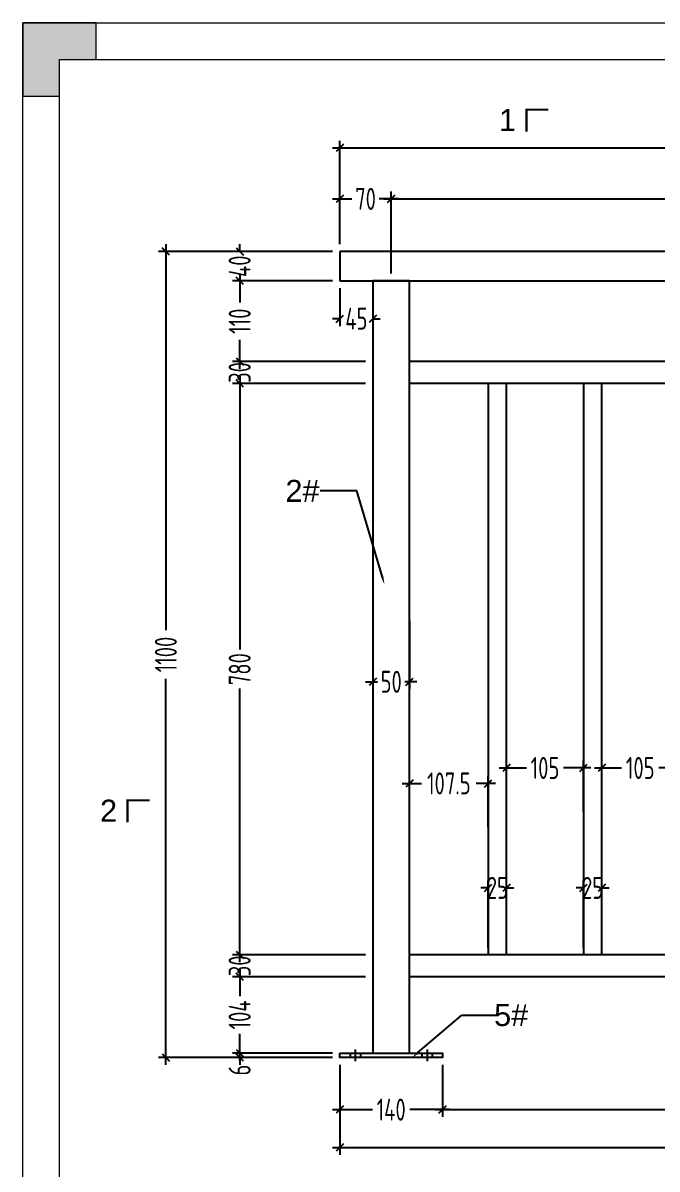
# Model space of a CAD drawing. Header units: millimetres. Extents: x 136606 to 1229059, y 82794 to 127566.
# Drawn here: x 959247 to 960112, y 125791 to 127355 of the extents above; entities that cross this region are included whole.
import ezdxf
from ezdxf import colors
from ezdxf.entities.mleader import LeaderData, LeaderLine
from ezdxf.math import Vec2, Vec3

# ---------------------------------------------------------------- set-up
doc = ezdxf.new("R2010")
doc.units = ezdxf.units.MM
for name, color, linetype in [('HR-dimension', 9, 'Continuous'), ('方管', 100, 'Continuous'), ('标注', 9, 'Continuous')]:
    doc.layers.add(name, color=color, linetype=linetype)
doc.layers.add('图框', color=7, linetype='Continuous', lineweight=13)
doc.layers.add('文本', color=3, linetype='Continuous', lineweight=13)
doc.styles.add('Arial', font='arial.ttf')
doc.styles.add('hztxt', font='ros1.shx', dxfattribs={"width": 0.8, "bigfont": 'hztxt.shx'})
doc.dimstyles.new('DIM-10', dxfattribs={"dimscale": 10, "dimtxt": 3, "dimasz": 1, "dimexe": 1, "dimexo": 1, "dimgap": 0.5, "dimtad": 0, "dimdec": 3, "dimrnd": 0.0005, "dimzin": 9, "dimdsep": 46, "dimtxsty": 'hztxt', "dimblk": 'OBLIQUE', "dimcen": 0, "dimdle": 1, "dimclrd": 9, "dimclre": 9, "dimclrt": 2, "dimazin": 2, "dimtfac": 1, "dimtdec": 3, "dimtix": 1, "dimtofl": 0, "dimtmove": 2, "dimatfit": 3, "dimldrblk": 'OBLIQUE', "dimfxl": 1, "dimarcsym": 2})

# ---------------------------------------------------------------- blocks, each defined once
blk = doc.blocks.new('_Oblique')
at = {"color": 0, "linetype": 'ByBlock', "lineweight": -2}
blk.add_line((-0.5, -0.5), (0.5, 0.5), dxfattribs=at)
blk = doc.blocks.new('*D716')
at = {"layer": 'Defpoints', "color": 0, "ltscale": 1.5, "transparency": 16777216}
for p in [(959749.5, 127115.1), (959679.5, 127043.2), (959749.5, 127003.2)]:
    blk.add_point(p, dxfattribs=at)
at = {"layer": 'HR-dimension', "color": 9, "lineweight": -2, "ltscale": 1.5, "transparency": 16777216}
for p, q in [((959679.5, 127053.2), (959679.5, 127125.1)), ((959749.5, 127013.2), (959749.5, 127125.1)), ((959669.5, 127115.1), (959695.9, 127115.1)), ((959759.5, 127115.1), (959733.1, 127115.1))]:
    blk.add_line(p, q, dxfattribs=at)
at = {"layer": 'HR-dimension', "color": 9, "lineweight": -2, "ltscale": 1.5, "transparency": 16777216, "xscale": 10, "yscale": 10, "zscale": 10, "rotation": 180}
blk.add_blockref('_Oblique', (959679.5, 127115.1), dxfattribs=at)
at = {"layer": 'HR-dimension', "color": 9, "lineweight": -2, "ltscale": 1.5, "transparency": 16777216, "xscale": 10, "yscale": 10, "zscale": 10}
blk.add_blockref('_Oblique', (959749.5, 127115.1), dxfattribs=at)
at = {"layer": 'HR-dimension', "color": 2, "ltscale": 1.5, "transparency": 16777216, "insert": (959714.5, 127115.1), "char_height": 30, "attachment_point": 5, "style": 'hztxt'}
blk.add_mtext('70', dxfattribs=at)
blk = doc.blocks.new('*D717')
at = {"layer": 'Defpoints', "color": 0, "ltscale": 1.5, "transparency": 16777216}
for p in [(960949.5, 127115.1), (959749.5, 127003.2), (960949.5, 127003.2)]:
    blk.add_point(p, dxfattribs=at)
at = {"layer": 'HR-dimension', "color": 9, "lineweight": -2, "ltscale": 1.5, "transparency": 16777216}
for p, q in [((959749.5, 127013.2), (959749.5, 127125.1)), ((960949.5, 127013.2), (960949.5, 127125.1)), ((959739.5, 127115.1), (960316.1, 127115.1)), ((960959.5, 127115.1), (960382.9, 127115.1))]:
    blk.add_line(p, q, dxfattribs=at)
at = {"layer": 'HR-dimension', "color": 9, "lineweight": -2, "ltscale": 1.5, "transparency": 16777216, "xscale": 10, "yscale": 10, "zscale": 10, "rotation": 180}
blk.add_blockref('_Oblique', (959749.5, 127115.1), dxfattribs=at)
at = {"layer": 'HR-dimension', "color": 9, "lineweight": -2, "ltscale": 1.5, "transparency": 16777216, "xscale": 10, "yscale": 10, "zscale": 10}
blk.add_blockref('_Oblique', (960949.5, 127115.1), dxfattribs=at)
at = {"layer": 'HR-dimension', "color": 2, "ltscale": 1.5, "transparency": 16777216, "insert": (960349.5, 127115.1), "char_height": 30, "attachment_point": 5, "style": 'hztxt'}
blk.add_mtext('1200', dxfattribs=at)
blk = doc.blocks.new('*D720')
at = {"layer": 'Defpoints', "color": 0, "ltscale": 1.5, "transparency": 16777216}
for p in [(959679.5, 127184.6), (959679.5, 127043.2), (962219.5, 127043.2)]:
    blk.add_point(p, dxfattribs=at)
at = {"layer": 'HR-dimension', "color": 9, "lineweight": -2, "ltscale": 1.5, "transparency": 16777216}
for p, q in [((959669.5, 127184.6), (960914.9, 127184.6)), ((959679.5, 127053.2), (959679.5, 127194.6)), ((962229.5, 127184.6), (960984.1, 127184.6)), ((962219.5, 127053.2), (962219.5, 127194.6))]:
    blk.add_line(p, q, dxfattribs=at)
at = {"layer": 'HR-dimension', "color": 9, "lineweight": -2, "ltscale": 1.5, "transparency": 16777216, "xscale": 10, "yscale": 10, "zscale": 10, "rotation": 180}
blk.add_blockref('_Oblique', (959679.5, 127184.6), dxfattribs=at)
at = {"layer": 'HR-dimension', "color": 9, "lineweight": -2, "ltscale": 1.5, "transparency": 16777216, "xscale": 10, "yscale": 10, "zscale": 10}
blk.add_blockref('_Oblique', (962219.5, 127184.6), dxfattribs=at)
at = {"layer": 'HR-dimension', "color": 2, "ltscale": 1.5, "transparency": 16777216, "insert": (960949.5, 127184.6), "char_height": 30, "attachment_point": 5, "style": 'hztxt'}
blk.add_mtext('2540', dxfattribs=at)
blk = doc.blocks.new('*D721')
at = {"layer": 'Defpoints', "color": 0, "ltscale": 1.5, "transparency": 16777216}
for p in [(959907, 126174.6), (959882, 126083.2), (959907, 126083.2)]:
    blk.add_point(p, dxfattribs=at)
at = {"layer": 'HR-dimension', "color": 9, "lineweight": -2, "ltscale": 1.5, "transparency": 16777216}
for p, q in [((959882, 126093.2), (959882, 126184.6)), ((959907, 126093.2), (959907, 126184.6)), ((959882, 126174.6), (959872, 126174.6)), ((959907, 126174.6), (959917, 126174.6))]:
    blk.add_line(p, q, dxfattribs=at)
at = {"layer": 'HR-dimension', "color": 9, "lineweight": -2, "ltscale": 1.5, "transparency": 16777216, "xscale": 10, "yscale": 10, "zscale": 10}
blk.add_blockref('_Oblique', (959882, 126174.6), dxfattribs=at)
at = {"layer": 'HR-dimension', "color": 9, "lineweight": -2, "ltscale": 1.5, "transparency": 16777216, "xscale": 10, "yscale": 10, "zscale": 10, "rotation": 180}
blk.add_blockref('_Oblique', (959907, 126174.6), dxfattribs=at)
at = {"layer": 'HR-dimension', "color": 2, "ltscale": 1.5, "transparency": 16777216, "insert": (959894.5, 126174.6), "char_height": 30, "attachment_point": 5, "style": 'hztxt'}
blk.add_mtext('25', dxfattribs=at)
blk = doc.blocks.new('*D779')
at = {"layer": 'Defpoints', "color": 0, "transparency": 16777216}
for p in [(959724.5, 126549.1), (959774.5, 126549.1), (959724.5, 126455.9)]:
    blk.add_point(p, dxfattribs=at)
at = {"layer": '标注', "color": 9, "lineweight": -2, "transparency": 16777216}
for p, q in [((959724.5, 126539.1), (959724.5, 126445.9)), ((959774.5, 126539.1), (959774.5, 126445.9)), ((959714.5, 126455.9), (959730.9, 126455.9)), ((959784.5, 126455.9), (959768.1, 126455.9))]:
    blk.add_line(p, q, dxfattribs=at)
at = {"layer": '标注', "color": 9, "lineweight": -2, "transparency": 16777216, "xscale": 10, "yscale": 10, "zscale": 10, "rotation": 180}
blk.add_blockref('_Oblique', (959724.5, 126455.9), dxfattribs=at)
at = {"layer": '标注', "color": 9, "lineweight": -2, "transparency": 16777216, "xscale": 10, "yscale": 10, "zscale": 10}
blk.add_blockref('_Oblique', (959774.5, 126455.9), dxfattribs=at)
at = {"layer": '标注', "color": 2, "transparency": 16777216, "insert": (959749.5, 126455.9), "char_height": 30, "attachment_point": 5, "style": 'hztxt'}
blk.add_mtext('50', dxfattribs=at)
blk = doc.blocks.new('*D782')
at = {"layer": 'Defpoints', "color": 0, "transparency": 16777216}
for p in [(959679.5, 127003.2), (959724.5, 127003.2), (959679.5, 126951.6)]:
    blk.add_point(p, dxfattribs=at)
at = {"layer": '标注', "color": 9, "lineweight": -2, "transparency": 16777216}
for p, q in [((959679.5, 126993.2), (959679.5, 126941.6)), ((959724.5, 126993.2), (959724.5, 126941.6)), ((959679.5, 126951.6), (959669.5, 126951.6)), ((959724.5, 126951.6), (959734.5, 126951.6))]:
    blk.add_line(p, q, dxfattribs=at)
at = {"layer": '标注', "color": 9, "lineweight": -2, "transparency": 16777216, "xscale": 10, "yscale": 10, "zscale": 10}
blk.add_blockref('_Oblique', (959679.5, 126951.6), dxfattribs=at)
at = {"layer": '标注', "color": 9, "lineweight": -2, "transparency": 16777216, "xscale": 10, "yscale": 10, "zscale": 10, "rotation": 180}
blk.add_blockref('_Oblique', (959724.5, 126951.6), dxfattribs=at)
at = {"layer": '标注', "color": 2, "transparency": 16777216, "insert": (959702, 126951.6), "char_height": 30, "attachment_point": 5, "style": 'hztxt'}
blk.add_mtext('45', dxfattribs=at)
blk = doc.blocks.new('*D730')
at = {"layer": 'Defpoints', "color": 0, "transparency": 16777216}
for p in [(959819.5, 125943.2), (960879.5, 125943.2), (959819.5, 125871.9)]:
    blk.add_point(p, dxfattribs=at)
at = {"layer": '标注', "color": 9, "lineweight": -2, "transparency": 16777216}
for p, q in [((959819.5, 125933.2), (959819.5, 125861.9)), ((960879.5, 125933.2), (960879.5, 125861.9)), ((959809.5, 125871.9), (960316.1, 125871.9)), ((960889.5, 125871.9), (960382.9, 125871.9))]:
    blk.add_line(p, q, dxfattribs=at)
at = {"layer": '标注', "color": 9, "lineweight": -2, "transparency": 16777216, "xscale": 10, "yscale": 10, "zscale": 10, "rotation": 180}
blk.add_blockref('_Oblique', (959819.5, 125871.9), dxfattribs=at)
at = {"layer": '标注', "color": 9, "lineweight": -2, "transparency": 16777216, "xscale": 10, "yscale": 10, "zscale": 10}
blk.add_blockref('_Oblique', (960879.5, 125871.9), dxfattribs=at)
at = {"layer": '标注', "color": 2, "transparency": 16777216, "insert": (960349.5, 125871.9), "char_height": 30, "attachment_point": 5, "style": 'hztxt'}
blk.add_mtext('1060', dxfattribs=at)
blk = doc.blocks.new('*D731')
at = {"layer": 'Defpoints', "color": 0, "transparency": 16777216}
for p in [(959679.5, 125943.2), (959819.5, 125943.2), (959679.5, 125871.9)]:
    blk.add_point(p, dxfattribs=at)
at = {"layer": '标注', "color": 9, "lineweight": -2, "transparency": 16777216}
for p, q in [((959679.5, 125933.2), (959679.5, 125861.9)), ((959819.5, 125933.2), (959819.5, 125861.9)), ((959669.5, 125871.9), (959724.1, 125871.9)), ((959829.5, 125871.9), (959774.9, 125871.9))]:
    blk.add_line(p, q, dxfattribs=at)
at = {"layer": '标注', "color": 9, "lineweight": -2, "transparency": 16777216, "xscale": 10, "yscale": 10, "zscale": 10, "rotation": 180}
blk.add_blockref('_Oblique', (959679.5, 125871.9), dxfattribs=at)
at = {"layer": '标注', "color": 9, "lineweight": -2, "transparency": 16777216, "xscale": 10, "yscale": 10, "zscale": 10}
blk.add_blockref('_Oblique', (959819.5, 125871.9), dxfattribs=at)
at = {"layer": '标注', "color": 2, "transparency": 16777216, "insert": (959749.5, 125871.9), "char_height": 30, "attachment_point": 5, "style": 'hztxt'}
blk.add_mtext('140', dxfattribs=at)
blk = doc.blocks.new('*D732')
at = {"layer": 'Defpoints', "color": 0, "transparency": 16777216}
for p in [(959679.5, 125943.2), (962219.5, 125943.2), (962219.5, 125820.4)]:
    blk.add_point(p, dxfattribs=at)
at = {"layer": '标注', "color": 9, "lineweight": -2, "transparency": 16777216}
for p, q in [((959679.5, 125933.2), (959679.5, 125810.4)), ((962219.5, 125933.2), (962219.5, 125810.4)), ((959669.5, 125820.4), (960914.9, 125820.4)), ((962229.5, 125820.4), (960984.1, 125820.4))]:
    blk.add_line(p, q, dxfattribs=at)
at = {"layer": '标注', "color": 9, "lineweight": -2, "transparency": 16777216, "xscale": 10, "yscale": 10, "zscale": 10, "rotation": 180}
blk.add_blockref('_Oblique', (959679.5, 125820.4), dxfattribs=at)
at = {"layer": '标注', "color": 9, "lineweight": -2, "transparency": 16777216, "xscale": 10, "yscale": 10, "zscale": 10}
blk.add_blockref('_Oblique', (962219.5, 125820.4), dxfattribs=at)
at = {"layer": '标注', "color": 2, "transparency": 16777216, "insert": (960949.5, 125820.4), "char_height": 30, "attachment_point": 5, "style": 'hztxt'}
blk.add_mtext('2540', dxfattribs=at)
blk = doc.blocks.new('*D788')
at = {"layer": 'Defpoints', "color": 0, "transparency": 16777216}
for p in [(959679.5, 127043.2), (959542.7, 127003.2), (959679.5, 127003.2)]:
    blk.add_point(p, dxfattribs=at)
at = {"layer": '标注', "color": 9, "lineweight": -2, "transparency": 16777216}
for p, q in [((959669.5, 127043.2), (959532.7, 127043.2)), ((959542.7, 127043.2), (959542.7, 127053.2)), ((959669.5, 127003.2), (959532.7, 127003.2)), ((959542.7, 127003.2), (959542.7, 126993.2))]:
    blk.add_line(p, q, dxfattribs=at)
at = {"layer": '标注', "color": 9, "lineweight": -2, "transparency": 16777216, "xscale": 10, "yscale": 10, "zscale": 10}
for p, rotation in [((959542.7, 127043.2), 270), ((959542.7, 127003.2), 90)]:
    blk.add_blockref('_Oblique', p, dxfattribs=dict(at, rotation=rotation))
at = {"layer": '标注', "color": 2, "transparency": 16777216, "insert": (959542.7, 127023.2), "char_height": 30, "attachment_point": 5, "rotation": 90, "style": 'hztxt'}
blk.add_mtext('40', dxfattribs=at)
blk = doc.blocks.new('*D733')
at = {"layer": 'Defpoints', "color": 0, "transparency": 16777216}
for p in [(959679.5, 127003.2), (959542.7, 126893.2), (959724.5, 126893.2)]:
    blk.add_point(p, dxfattribs=at)
at = {"layer": '标注', "color": 9, "lineweight": -2, "transparency": 16777216}
for p, q in [((959542.7, 127013.2), (959542.7, 126973.6)), ((959669.5, 127003.2), (959532.7, 127003.2)), ((959542.7, 126883.2), (959542.7, 126922.8)), ((959714.5, 126893.2), (959532.7, 126893.2))]:
    blk.add_line(p, q, dxfattribs=at)
at = {"layer": '标注', "color": 9, "lineweight": -2, "transparency": 16777216, "xscale": 10, "yscale": 10, "zscale": 10}
for p, rotation in [((959542.7, 127003.2), 90), ((959542.7, 126893.2), 270)]:
    blk.add_blockref('_Oblique', p, dxfattribs=dict(at, rotation=rotation))
at = {"layer": '标注', "color": 2, "transparency": 16777216, "insert": (959542.7, 126948.2), "char_height": 30, "attachment_point": 5, "rotation": 90, "style": 'hztxt'}
blk.add_mtext('110', dxfattribs=at)
blk = doc.blocks.new('*D734')
at = {"layer": 'Defpoints', "color": 0, "transparency": 16777216}
for p in [(959724.5, 126893.2), (959542.7, 126863.2), (959724.5, 126863.2)]:
    blk.add_point(p, dxfattribs=at)
at = {"layer": '标注', "color": 9, "lineweight": -2, "transparency": 16777216}
for p, q in [((959542.7, 126893.2), (959542.7, 126903.2)), ((959714.5, 126893.2), (959532.7, 126893.2)), ((959714.5, 126863.2), (959532.7, 126863.2)), ((959542.7, 126863.2), (959542.7, 126853.2))]:
    blk.add_line(p, q, dxfattribs=at)
at = {"layer": '标注', "color": 9, "lineweight": -2, "transparency": 16777216, "xscale": 10, "yscale": 10, "zscale": 10}
for p, rotation in [((959542.7, 126893.2), 270), ((959542.7, 126863.2), 90)]:
    blk.add_blockref('_Oblique', p, dxfattribs=dict(at, rotation=rotation))
at = {"layer": '标注', "color": 2, "transparency": 16777216, "insert": (959542.7, 126878.2), "char_height": 30, "attachment_point": 5, "rotation": 90, "style": 'hztxt'}
blk.add_mtext('30', dxfattribs=at)
blk = doc.blocks.new('*D735')
at = {"layer": 'Defpoints', "color": 0, "transparency": 16777216}
for p in [(959724.5, 126863.2), (959542.7, 126083.2), (959724.5, 126083.2)]:
    blk.add_point(p, dxfattribs=at)
at = {"layer": '标注', "color": 9, "lineweight": -2, "transparency": 16777216}
for p, q in [((959542.7, 126873.2), (959542.7, 126499.8)), ((959714.5, 126863.2), (959532.7, 126863.2)), ((959542.7, 126073.2), (959542.7, 126446.6)), ((959714.5, 126083.2), (959532.7, 126083.2))]:
    blk.add_line(p, q, dxfattribs=at)
at = {"layer": '标注', "color": 9, "lineweight": -2, "transparency": 16777216, "xscale": 10, "yscale": 10, "zscale": 10}
for p, rotation in [((959542.7, 126863.2), 90), ((959542.7, 126083.2), 270)]:
    blk.add_blockref('_Oblique', p, dxfattribs=dict(at, rotation=rotation))
at = {"layer": '标注', "color": 2, "transparency": 16777216, "insert": (959542.7, 126473.2), "char_height": 30, "attachment_point": 5, "rotation": 90, "style": 'hztxt'}
blk.add_mtext('780', dxfattribs=at)
blk = doc.blocks.new('*D736')
at = {"layer": 'Defpoints', "color": 0, "transparency": 16777216}
for p in [(959724.5, 126083.2), (959542.7, 126053.2), (959724.5, 126053.2)]:
    blk.add_point(p, dxfattribs=at)
at = {"layer": '标注', "color": 9, "lineweight": -2, "transparency": 16777216}
for p, q in [((959542.7, 126083.2), (959542.7, 126093.2)), ((959714.5, 126083.2), (959532.7, 126083.2)), ((959714.5, 126053.2), (959532.7, 126053.2)), ((959542.7, 126053.2), (959542.7, 126043.2))]:
    blk.add_line(p, q, dxfattribs=at)
at = {"layer": '标注', "color": 9, "lineweight": -2, "transparency": 16777216, "xscale": 10, "yscale": 10, "zscale": 10}
for p, rotation in [((959542.7, 126083.2), 270), ((959542.7, 126053.2), 90)]:
    blk.add_blockref('_Oblique', p, dxfattribs=dict(at, rotation=rotation))
at = {"layer": '标注', "color": 2, "transparency": 16777216, "insert": (959542.7, 126068.2), "char_height": 30, "attachment_point": 5, "rotation": 90, "style": 'hztxt'}
blk.add_mtext('30', dxfattribs=at)
blk = doc.blocks.new('*D737')
at = {"layer": 'Defpoints', "color": 0, "transparency": 16777216}
for p in [(959724.5, 126053.2), (959542.7, 125949.2), (959679.5, 125949.2)]:
    blk.add_point(p, dxfattribs=at)
at = {"layer": '标注', "color": 9, "lineweight": -2, "transparency": 16777216}
for p, q in [((959542.7, 126063.2), (959542.7, 126027)), ((959714.5, 126053.2), (959532.7, 126053.2)), ((959542.7, 125939.2), (959542.7, 125975.4)), ((959669.5, 125949.2), (959532.7, 125949.2))]:
    blk.add_line(p, q, dxfattribs=at)
at = {"layer": '标注', "color": 9, "lineweight": -2, "transparency": 16777216, "xscale": 10, "yscale": 10, "zscale": 10}
for p, rotation in [((959542.7, 126053.2), 90), ((959542.7, 125949.2), 270)]:
    blk.add_blockref('_Oblique', p, dxfattribs=dict(at, rotation=rotation))
at = {"layer": '标注', "color": 2, "transparency": 16777216, "insert": (959542.7, 126001.2), "char_height": 30, "attachment_point": 5, "rotation": 90, "style": 'hztxt'}
blk.add_mtext('104', dxfattribs=at)
blk = doc.blocks.new('*D738')
at = {"layer": 'Defpoints', "color": 0, "transparency": 16777216}
for p in [(959679.5, 125949.2), (959542.7, 125943.2), (959679.5, 125943.2)]:
    blk.add_point(p, dxfattribs=at)
at = {"layer": '标注', "color": 9, "lineweight": -2, "transparency": 16777216}
for p, q in [((959669.5, 125949.2), (959532.7, 125949.2)), ((959542.7, 125949.2), (959542.7, 125959.2)), ((959669.5, 125943.2), (959532.7, 125943.2)), ((959542.7, 125943.2), (959542.7, 125933.2))]:
    blk.add_line(p, q, dxfattribs=at)
at = {"layer": '标注', "color": 9, "lineweight": -2, "transparency": 16777216, "xscale": 10, "yscale": 10, "zscale": 10}
for p, rotation in [((959542.7, 125949.2), 270), ((959542.7, 125943.2), 90)]:
    blk.add_blockref('_Oblique', p, dxfattribs=dict(at, rotation=rotation))
at = {"layer": '标注', "color": 2, "transparency": 16777216, "insert": (959542.7, 125926), "char_height": 30, "attachment_point": 5, "rotation": 90, "style": 'hztxt'}
blk.add_mtext('6', dxfattribs=at)
blk = doc.blocks.new('*D739')
at = {"layer": 'Defpoints', "color": 0, "transparency": 16777216}
for p in [(959441.9, 127043.2), (959542.7, 127043.2), (959542.7, 125943.2)]:
    blk.add_point(p, dxfattribs=at)
at = {"layer": '标注', "color": 9, "lineweight": -2, "transparency": 16777216}
for p, q in [((959532.7, 127043.2), (959431.9, 127043.2)), ((959441.9, 127053.2), (959441.9, 126526.6)), ((959441.9, 125933.2), (959441.9, 126459.8)), ((959532.7, 125943.2), (959431.9, 125943.2))]:
    blk.add_line(p, q, dxfattribs=at)
at = {"layer": '标注', "color": 9, "lineweight": -2, "transparency": 16777216, "xscale": 10, "yscale": 10, "zscale": 10}
for p, rotation in [((959441.9, 127043.2), 90), ((959441.9, 125943.2), 270)]:
    blk.add_blockref('_Oblique', p, dxfattribs=dict(at, rotation=rotation))
at = {"layer": '标注', "color": 2, "transparency": 16777216, "insert": (959441.9, 126493.2), "char_height": 30, "attachment_point": 5, "rotation": 90, "style": 'hztxt'}
blk.add_mtext('1100', dxfattribs=at)
blk = doc.blocks.new('GW-TK')
at = {"layer": '图框', "linetype": 'Continuous', "lineweight": 0}
h = blk.add_hatch(color=256, dxfattribs=at)
h.dxf.hatch_style = 1
h.paths.add_polyline_path([(927183.55, 464715.01), (927183.55, 464705.01), (927188.55, 464705.01), (927188.55, 464710.01), (927193.56, 464710.01), (927193.56, 464715.01)])
blk.add_lwpolyline([(927188.55, 464705.01), (927188.55, 464710.01), (927193.56, 464710.01), (927193.56, 464715.01), (927183.55, 464715.01), (927183.55, 464705.01)], close=True, dxfattribs=at)
at = {"layer": '图框'}
for points in [[(927183.55, 464715.01), (927603.55, 464715.01), (927603.55, 464418.01), (927183.55, 464418.01)], [(927188.55, 464710.01), (927598.55, 464710.01), (927598.55, 464423.01), (927188.55, 464423.01)]]:
    blk.add_lwpolyline(points, close=True, dxfattribs=at)
blk = doc.blocks.new('*D748')
at = {"layer": 'Defpoints', "color": 0, "ltscale": 1.5, "transparency": 16777216}
for p in [(960037, 126174.6), (960012, 126083.2), (960037, 126083.2)]:
    blk.add_point(p, dxfattribs=at)
at = {"layer": 'HR-dimension', "color": 9, "lineweight": -2, "ltscale": 1.5, "transparency": 16777216}
for p, q in [((960012, 126093.2), (960012, 126184.6)), ((960037, 126093.2), (960037, 126184.6)), ((960012, 126174.6), (960002, 126174.6)), ((960037, 126174.6), (960047, 126174.6))]:
    blk.add_line(p, q, dxfattribs=at)
at = {"layer": 'HR-dimension', "color": 9, "lineweight": -2, "ltscale": 1.5, "transparency": 16777216, "xscale": 10, "yscale": 10, "zscale": 10}
blk.add_blockref('_Oblique', (960012, 126174.6), dxfattribs=at)
at = {"layer": 'HR-dimension', "color": 9, "lineweight": -2, "ltscale": 1.5, "transparency": 16777216, "xscale": 10, "yscale": 10, "zscale": 10, "rotation": 180}
blk.add_blockref('_Oblique', (960037, 126174.6), dxfattribs=at)
at = {"layer": 'HR-dimension', "color": 2, "ltscale": 1.5, "transparency": 16777216, "insert": (960024.5, 126174.6), "char_height": 30, "attachment_point": 5, "style": 'hztxt'}
blk.add_mtext('25', dxfattribs=at)
blk = doc.blocks.new('*D790')
at = {"layer": 'Defpoints', "color": 0, "ltscale": 1.5, "transparency": 16777216}
for p in [(959774.5, 126317.2), (959774.5, 126247.4), (959882, 126247.4)]:
    blk.add_point(p, dxfattribs=at)
at = {"layer": 'HR-dimension', "color": 9, "lineweight": -2, "ltscale": 1.5, "transparency": 16777216}
for p, q in [((959774.5, 126257.4), (959774.5, 126327.2)), ((959882, 126257.4), (959882, 126327.2)), ((959764.5, 126317.2), (959790.8, 126317.2)), ((959892, 126317.2), (959865.6, 126317.2))]:
    blk.add_line(p, q, dxfattribs=at)
at = {"layer": 'HR-dimension', "color": 9, "lineweight": -2, "ltscale": 1.5, "transparency": 16777216, "xscale": 10, "yscale": 10, "zscale": 10, "rotation": 180}
blk.add_blockref('_Oblique', (959774.5, 126317.2), dxfattribs=at)
at = {"layer": 'HR-dimension', "color": 9, "lineweight": -2, "ltscale": 1.5, "transparency": 16777216, "xscale": 10, "yscale": 10, "zscale": 10}
blk.add_blockref('_Oblique', (959882, 126317.2), dxfattribs=at)
at = {"layer": 'HR-dimension', "color": 2, "ltscale": 1.5, "transparency": 16777216, "insert": (959828.2, 126317.2), "char_height": 30, "attachment_point": 5, "style": 'hztxt'}
blk.add_mtext('107.5', dxfattribs=at)
blk = doc.blocks.new('*D749')
at = {"layer": 'Defpoints', "color": 0, "ltscale": 1.5, "transparency": 16777216}
for p in [(959907, 126338.3), (959907, 126268.4), (960012, 126268.4)]:
    blk.add_point(p, dxfattribs=at)
at = {"layer": 'HR-dimension', "color": 9, "lineweight": -2, "ltscale": 1.5, "transparency": 16777216}
for p, q in [((959907, 126278.4), (959907, 126348.3)), ((960012, 126278.4), (960012, 126348.3)), ((959897, 126338.3), (959934.1, 126338.3)), ((960022, 126338.3), (959984.9, 126338.3))]:
    blk.add_line(p, q, dxfattribs=at)
at = {"layer": 'HR-dimension', "color": 9, "lineweight": -2, "ltscale": 1.5, "transparency": 16777216, "xscale": 10, "yscale": 10, "zscale": 10, "rotation": 180}
blk.add_blockref('_Oblique', (959907, 126338.3), dxfattribs=at)
at = {"layer": 'HR-dimension', "color": 9, "lineweight": -2, "ltscale": 1.5, "transparency": 16777216, "xscale": 10, "yscale": 10, "zscale": 10}
blk.add_blockref('_Oblique', (960012, 126338.3), dxfattribs=at)
at = {"layer": 'HR-dimension', "color": 2, "ltscale": 1.5, "transparency": 16777216, "insert": (959959.5, 126338.3), "char_height": 30, "attachment_point": 5, "style": 'hztxt'}
blk.add_mtext('105', dxfattribs=at)
blk = doc.blocks.new('*D751')
at = {"layer": 'Defpoints', "color": 0, "ltscale": 1.5, "transparency": 16777216}
for p in [(960037, 126338.3), (960037, 126268.4), (960142, 126268.4)]:
    blk.add_point(p, dxfattribs=at)
at = {"layer": 'HR-dimension', "color": 9, "lineweight": -2, "ltscale": 1.5, "transparency": 16777216}
for p, q in [((960037, 126278.4), (960037, 126348.3)), ((960142, 126278.4), (960142, 126348.3)), ((960027, 126338.3), (960064.1, 126338.3)), ((960152, 126338.3), (960114.9, 126338.3))]:
    blk.add_line(p, q, dxfattribs=at)
at = {"layer": 'HR-dimension', "color": 9, "lineweight": -2, "ltscale": 1.5, "transparency": 16777216, "xscale": 10, "yscale": 10, "zscale": 10, "rotation": 180}
blk.add_blockref('_Oblique', (960037, 126338.3), dxfattribs=at)
at = {"layer": 'HR-dimension', "color": 9, "lineweight": -2, "ltscale": 1.5, "transparency": 16777216, "xscale": 10, "yscale": 10, "zscale": 10}
blk.add_blockref('_Oblique', (960142, 126338.3), dxfattribs=at)
at = {"layer": 'HR-dimension', "color": 2, "ltscale": 1.5, "transparency": 16777216, "insert": (960089.5, 126338.3), "char_height": 30, "attachment_point": 5, "style": 'hztxt'}
blk.add_mtext('105', dxfattribs=at)

msp = doc.modelspace()

# ---------------------------------------------------------------- linework, layer by layer
at = {"color": 1}
for p, q in [((960924.4735, 126893.1689), (959774.3708, 126893.1689)), ((960924.4735, 126863.1689), (959774.3708, 126863.1689)), ((960924.4735, 126083.1689), (959774.3708, 126083.1689)), ((960924.4735, 126053.1689), (959774.3708, 126053.1689))]:
    msp.add_line(p, q, dxfattribs=at)
at = {"const_width": 3}
for points in [[(959964.1151, 127236.9896), (959934.1151, 127236.9896), (959934.1151, 127206.9896)], [(959419.5905, 126294.185), (959389.5905, 126294.185), (959389.5905, 126264.185)]]:
    msp.add_lwpolyline(points, dxfattribs=at)
at = {"color": 4}
for points in [[(959906.9735, 126083.1689), (959906.9735, 126863.1689), (959881.9735, 126863.1689), (959881.9735, 126083.1689)], [(960036.9735, 126083.1689), (960036.9735, 126863.1689), (960011.9735, 126863.1689), (960011.9735, 126083.1689)]]:
    msp.add_lwpolyline(points, dxfattribs=at)
at = {"color": 7}
for points in [[(959679.4735, 125949.1696), (959819.4735, 125949.1696), (959819.4735, 125943.1696), (959679.4735, 125943.1696), (959679.4735, 125949.1696)], [(959693.4735, 125949.1696), (959693.4735, 125943.1696)], [(959700.4735, 125954.1696), (959700.4735, 125938.1696)], [(959707.4735, 125949.1696), (959707.4735, 125943.1696)], [(959791.4735, 125949.1696), (959791.4735, 125943.1696)], [(959798.4735, 125954.1696), (959798.4735, 125938.1696)], [(959805.4735, 125949.1696), (959805.4735, 125943.1696)]]:
    msp.add_lwpolyline(points, dxfattribs=at)
at = {"layer": '方管', "color": 2}
for p, q in [((962219.4735, 127043.1689), (959679.4735, 127043.1689)), ((959679.4735, 127043.1689), (959679.4735, 127003.1689)), ((959679.4735, 127003.1689), (962219.4735, 127003.1689))]:
    msp.add_line(p, q, dxfattribs=at)
at = {"layer": '方管', "color": 3}
msp.add_lwpolyline([(959774.4735, 127003.1689), (959724.4735, 127003.1689), (959724.4735, 125949.1696), (959774.4735, 125949.1696)], close=True, dxfattribs=at)

# ---------------------------------------------------------------- block references
at = {"layer": '文本', "xscale": 10, "yscale": 10, "zscale": 10}
msp.add_blockref('GW-TK', (-8312588.7349, -4519794.7964), dxfattribs=at)

# ---------------------------------------------------------------- texts
at = {"layer": '文本', "color": 0, "linetype": 'ByBlock', "style": 'Arial'}
for s, p in [('1', (959896.5591, 127207.7761)), ('2', (959352.0344, 126264.9715))]:
    msp.add_text(s, height=30, dxfattribs=at).set_placement(p)

# ---------------------------------------------------------------- dimensions: what is measured, and where the dimension line sits
at = {"layer": 'HR-dimension', "ltscale": 1.5}
for base, p1, p2, picture, middle in [((959679.4735, 127184.6007), (962219.4735, 127043.1689), (959679.4735, 127043.1689), '*D720', (960949.4735, 127184.6007)), ((959749.4735, 127115.1331), (959679.4735, 127043.1689), (959749.4735, 127003.1689), '*D716', (959714.4735, 127115.1331)), ((960949.4735, 127115.1331), (959749.4735, 127003.1689), (960949.4735, 127003.1689), '*D717', (960349.4735, 127115.1331)), ((959906.9735, 126338.2553), (960011.9735, 126268.4493), (959906.9735, 126268.4493), '*D749', (959959.4735, 126338.2553)), ((960036.9735, 126338.2553), (960141.9735, 126268.4493), (960036.9735, 126268.4493), '*D751', (960089.4735, 126338.2553)), ((959774.4735, 126317.2007), (959881.9735, 126247.3947), (959774.4735, 126247.3947), '*D790', (959828.2235, 126317.2007)), ((959906.9735, 126174.6076), (959881.9735, 126083.1689), (959906.9735, 126083.1689), '*D721', (959894.4735, 126174.6076)), ((960036.9735, 126174.6076), (960011.9735, 126083.1689), (960036.9735, 126083.1689), '*D748', (960024.4735, 126174.6076))]:
    dim = msp.add_linear_dim(base=base, p1=p1, p2=p2, dimstyle='DIM-10', dxfattribs=at)
    dim.commit()
    dim.dimension.update_dxf_attribs({"geometry": picture, "text_midpoint": middle})
at = {"layer": '标注'}
for base, p1, p2, picture, middle in [((959441.9082, 127043.1689), (959542.688, 125943.1696), (959542.688, 127043.1689), '*D739', (959441.9082, 126493.1693)), ((959542.688, 127003.1689), (959679.4735, 127043.1689), (959679.4735, 127003.1689), '*D788', (959542.688, 127023.1689)), ((959542.688, 126893.1689), (959679.4735, 127003.1689), (959724.4735, 126893.1689), '*D733', (959542.688, 126948.1689)), ((959542.688, 126863.1689), (959724.4735, 126893.1689), (959724.4735, 126863.1689), '*D734', (959542.688, 126878.1689)), ((959542.688, 126083.1689), (959724.4735, 126863.1689), (959724.4735, 126083.1689), '*D735', (959542.688, 126473.1689)), ((959542.688, 126053.1689), (959724.4735, 126083.1689), (959724.4735, 126053.1689), '*D736', (959542.688, 126068.1689)), ((959542.688, 125949.1696), (959724.4735, 126053.1689), (959679.4735, 125949.1696), '*D737', (959542.688, 126001.1693))]:
    dim = msp.add_linear_dim(base=base, p1=p1, p2=p2, angle=90, dimstyle='DIM-10', dxfattribs=at)
    dim.commit()
    dim.dimension.update_dxf_attribs({"geometry": picture, "text_midpoint": middle})
for base, p1, p2, picture, middle in [((959679.4735, 126951.5934), (959724.4735, 127003.1689), (959679.4735, 127003.1689), '*D782', (959701.9735, 126951.5934)), ((959679.4735, 125871.9498), (959819.4735, 125943.1696), (959679.4735, 125943.1696), '*D731', (959749.4735, 125871.9498)), ((962219.4735, 125820.3594), (959679.4735, 125943.1696), (962219.4735, 125943.1696), '*D732', (960949.4735, 125820.3594)), ((959819.4735, 125871.9498), (960879.4735, 125943.1696), (959819.4735, 125943.1696), '*D730', (960349.4735, 125871.9498))]:
    dim = msp.add_linear_dim(base=base, p1=p1, p2=p2, dimstyle='DIM-10', dxfattribs=at)
    dim.commit()
    dim.dimension.update_dxf_attribs({"geometry": picture, "text_midpoint": middle})
at = {"layer": '标注', "color": 7}
dim = msp.add_linear_dim(base=(959724.4735, 126455.8802), p1=(959774.4735, 126549.1453), p2=(959724.4735, 126549.1453), dimstyle='DIM-10', dxfattribs=at)
dim.commit()
dim.dimension.update_dxf_attribs({"geometry": '*D779', "text_midpoint": (959749.4735, 126455.8802)})
at = {"layer": '标注'}
dim = msp.add_linear_dim(base=(959542.688, 125943.1696), p1=(959679.4735, 125949.1696), p2=(959679.4735, 125943.1696), angle=90, dimstyle='DIM-10', dxfattribs=at)
dim.commit()
dim.dimension.update_dxf_attribs({"geometry": '*D738', "text_midpoint": (959542.688, 125926.0464), "dimtype": 160})

# ---------------------------------------------------------------- leaders
at = {"layer": '标注', "color": 6}
ml = msp.add_multileader_mtext('Standard', dxfattribs=at)
ml.set_content('2#', color=6, style='Arial')
ml.set_leader_properties(color=8)
ml.build(insert=Vec2(0, 0))
ml.multileader.update_dxf_attribs({"dogleg_length": 50, "arrow_head_size": 10})
ctx = ml.context
ctx.base_point, ctx.char_height, ctx.arrow_head_size, ctx.landing_gap_size, ctx.plane_origin = Vec3(959605.8835, 126716.4071), 30, 10, 1, Vec3(959039.7789, 126489.1861)
ctx.text_align_type = 2
notes = []
notes.append((ctx, [(0, (1, 1, 0), (959702.7403, 126716.4071), (-1, 0), 50, [(0, [(959740.2504, 126589.1861)], 0, [])])]))
ctx.mtext.insert, ctx.mtext.alignment, ctx.mtext.flow_direction = Vec3(959651.7403, 126731.5785), 3, 5
ml = msp.add_multileader_mtext('Standard', dxfattribs=at)
ml.set_content('5#', color=6, style='Arial')
ml.set_leader_properties(color=8)
ml.build(insert=Vec2(0, 0))
ml.multileader.update_dxf_attribs({"dogleg_length": 50, "arrow_head_size": 10})
ctx = ml.context
ctx.base_point, ctx.char_height, ctx.arrow_head_size, ctx.landing_gap_size, ctx.plane_origin = Vec3(959896.0368, 126000.7881), 30, 10, 1, Vec3(959778.4807, 125843.1898)
ctx.text_align_type = 2
notes.append((ctx, [(1, (1, 1, 0), (959846.0368, 126000.7881), (1, 0), 50, [(0, [(959778.4807, 125943.1878)], 0, [])])]))
ctx.mtext.insert, ctx.mtext.alignment, ctx.mtext.flow_direction = Vec3(959936.6368, 126015.9596), 3, 5
for ctx, leaders in notes:
    for number, flags, end, landing, length, lines in leaders:
        leader = LeaderData()
        leader.index, (leader.has_last_leader_line, leader.has_dogleg_vector, leader.attachment_direction) = number, flags
        leader.last_leader_point, leader.dogleg_vector, leader.dogleg_length = Vec3(end), Vec3(landing), length
        for number, points, colour, breaks in lines:
            line = LeaderLine()
            line.index, line.vertices, line.color, line.breaks = number, Vec3.list(points), colors.encode_raw_color(colour), breaks
            leader.lines.append(line)
        ctx.leaders.append(leader)

doc.saveas('drawing.dxf')
